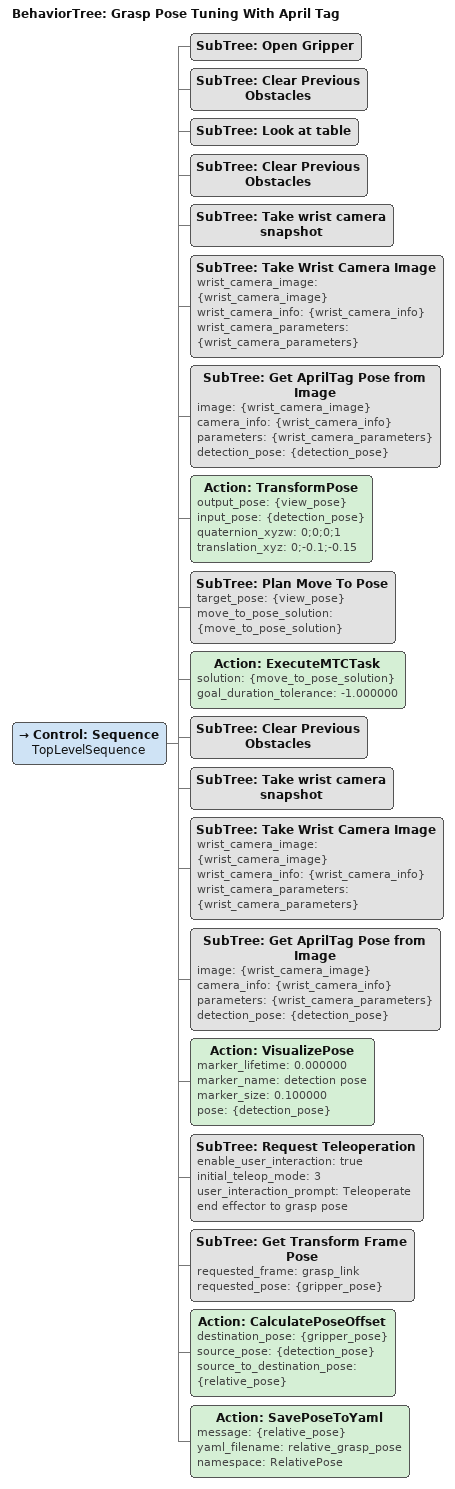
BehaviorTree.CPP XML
<?xml version='1.0' encoding='UTF-8'?>
<root BTCPP_format="4" main_tree_to_execute="Grasp Pose Tuning With April Tag">
  <BehaviorTree ID="Grasp Pose Tuning With April Tag" _description="Moves the gripper to the April Tag and then prompts the user to teleop to a grasp pose. Saves the resulting pose to a YAML file.">
    <Control ID="Sequence" name="TopLevelSequence">
      <SubTree ID="Open Gripper"/>
      <!--Be sure that no previous obstacle left in the scene interferes with planning.-->
      <SubTree ID="Clear Previous Obstacles"/>
      <!--Look at table, find an april tag.-->
      <SubTree ID="Look at table"/>
      <SubTree ID="Clear Previous Obstacles"/>
      <SubTree ID="Take wrist camera snapshot"/>
      <SubTree ID="Take Wrist Camera Image" wrist_camera_image="{wrist_camera_image}" wrist_camera_info="{wrist_camera_info}" wrist_camera_parameters="{wrist_camera_parameters}"/>
      <SubTree ID="Get AprilTag Pose from Image" image="{wrist_camera_image}" camera_info="{wrist_camera_info}" parameters="{wrist_camera_parameters}" detection_pose="{detection_pose}"/>
      <!--Move in for a closer look.-->
      <Action ID="TransformPose" output_pose="{view_pose}" input_pose="{detection_pose}" quaternion_xyzw="0;0;0;1" translation_xyz="0;-0.1;-0.15"/>
      <SubTree ID="Plan Move To Pose" target_pose="{view_pose}" move_to_pose_solution="{move_to_pose_solution}"/>
      <Action ID="ExecuteMTCTask" solution="{move_to_pose_solution}" goal_duration_tolerance="-1.000000"/>
      <!--Locate the april tag again more precisely.-->
      <SubTree ID="Clear Previous Obstacles"/>
      <SubTree ID="Take wrist camera snapshot"/>
      <SubTree ID="Take Wrist Camera Image" wrist_camera_image="{wrist_camera_image}" wrist_camera_info="{wrist_camera_info}" wrist_camera_parameters="{wrist_camera_parameters}"/>
      <SubTree ID="Get AprilTag Pose from Image" image="{wrist_camera_image}" camera_info="{wrist_camera_info}" parameters="{wrist_camera_parameters}" detection_pose="{detection_pose}"/>
      <!--Now that we know where the april tag is, prompt the user to position the gripper to pick it up.-->
      <Action ID="VisualizePose" marker_lifetime="0.000000" marker_name="detection pose" marker_size="0.100000" pose="{detection_pose}"/>
      <SubTree ID="Request Teleoperation" enable_user_interaction="true" initial_teleop_mode="3" user_interaction_prompt="Teleoperate end effector to grasp pose"/>
      <!--Compute the offset from the april tag to the specified gripper pose and save that to yaml.-->
      <SubTree ID="Get Transform Frame Pose" requested_frame="grasp_link" requested_pose="{gripper_pose}"/>
      <Action ID="CalculatePoseOffset" destination_pose="{gripper_pose}" source_pose="{detection_pose}" source_to_destination_pose="{relative_pose}"/>
      <Action ID="SavePoseToYaml" message="{relative_pose}" yaml_filename="relative_grasp_pose" namespace="RelativePose"/>
      <!--Now that it is saved to yaml, it can be loaded as a grasp offset. Test with the "Grasp Pose Using Yaml" objective.-->
    </Control>
  </BehaviorTree>
</root>
